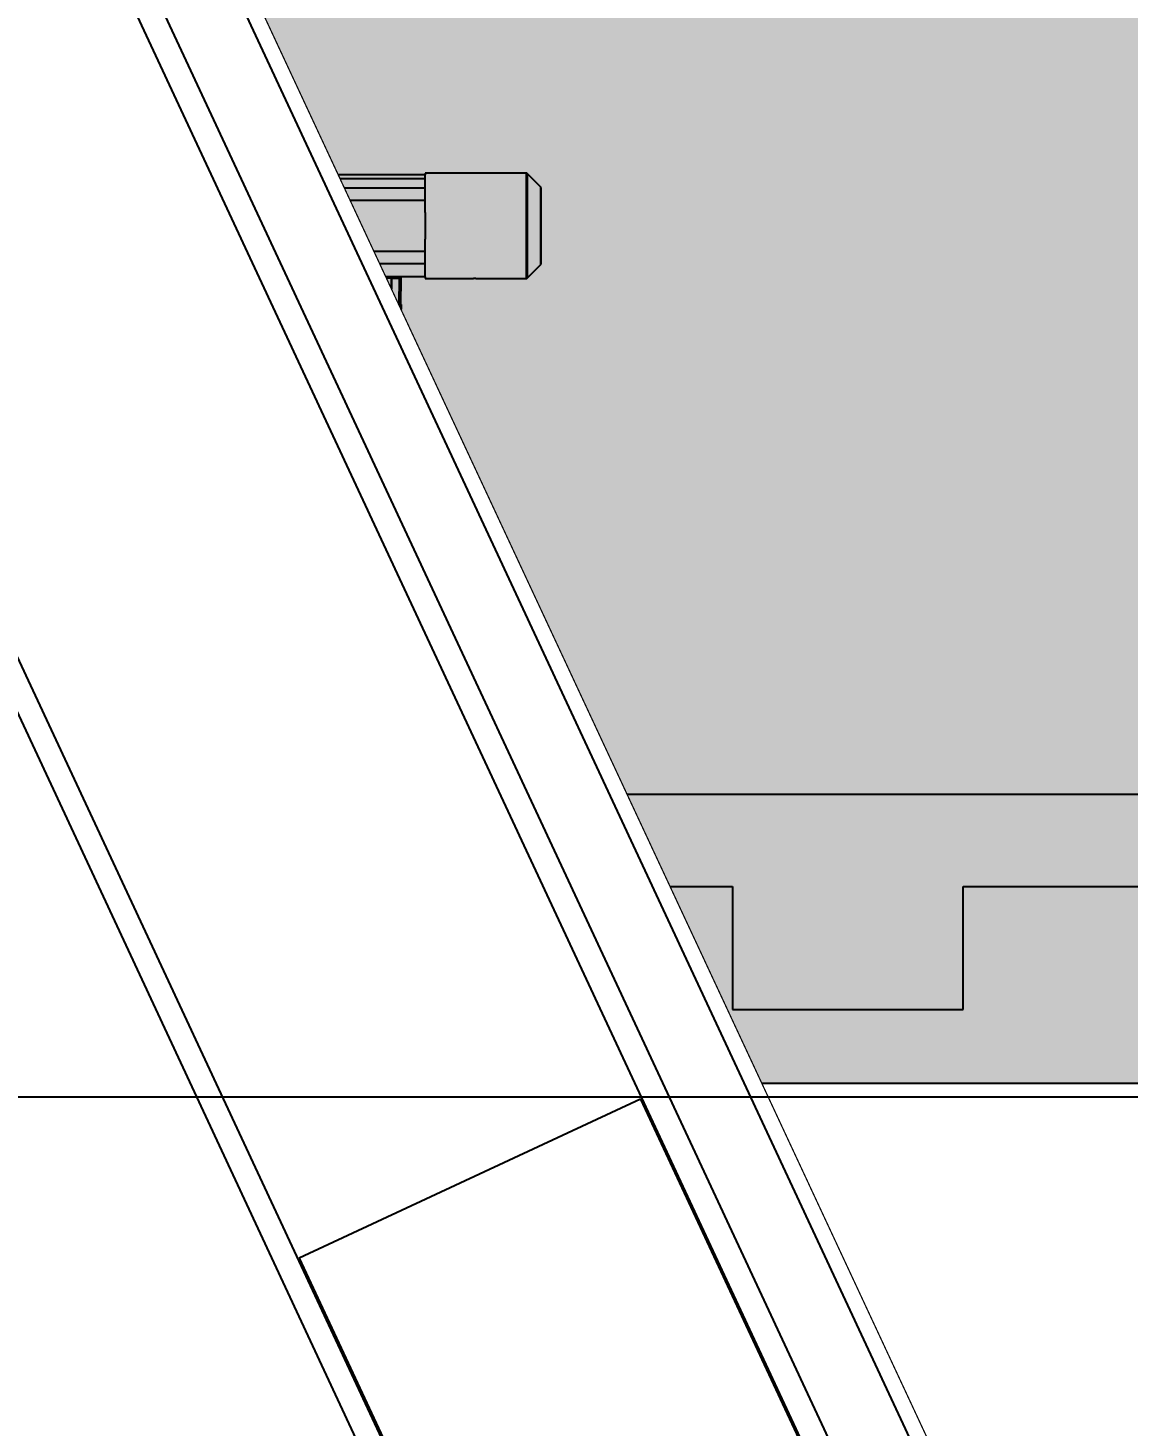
# Model space of a CAD drawing. Header units: millimetres. Extents: x 1600 to 11192, y 921 to 14160.
# Drawn here: x 3896.1 to 4039.3, y 1116.1 to 1298 of the extents above; entities that cross this region are included whole.
import ezdxf

# ---------------------------------------------------------------- set-up
doc = ezdxf.new("R2010")
doc.units = ezdxf.units.MM
doc.set_wipeout_variables(frame=1)
doc.linetypes.add('PHANTOM', pattern=[12.7, 6.35, -1.27, 1.27, -1.27, 1.27, -1.27])
for name, color, linetype, true_color in [('PK24-SYS-ROOM', 8, 'Continuous', 0x808080), ('PK24E-COMP-PALLET', 132, 'Continuous', 0x00b7c8), ('PK24E-HELPER', 253, 'PHANTOM', 0xa1a1a1), ('PK24E-SYS-LIFT', 31, 'Continuous', 0xffcc5a)]:
    doc.layers.add(name, color=color, linetype=linetype, true_color=true_color)
doc.layers.add('PK24E-DATA', color=7, linetype='Continuous')
doc.layers.add('PK24E-TTARROW', color=20, linetype='Continuous', lineweight=20, true_color=0xf54b32)
doc.styles.get("Standard").update_dxf_attribs({"font": 'arial.ttf'})

# ---------------------------------------------------------------- blocks, each defined once
blk = doc.blocks.new('ELIFTTT-CHASIS--TOP-COMP-PKE24')
at = {"layer": 'PK24E-SYS-LIFT'}
for p, q in [((108.63, 9), (114.95, 9)), ((114.75, 8.8), (108.64, 8.8)), ((114.4, 8.7), (108.65, 8.7)), ((112.38, 7.3), (108.76, 7.3)), ((114.6, -5.5), (114.6, 8.5)), ((114.75, -5.8), (114.75, 8.8)), ((114.95, 8), (114.75, 8)), ((114.95, 7.5), (114.75, 7.5)), ((114.95, 9), (114.95, 8)), ((114.95, 8), (114.95, 7.5)), ((115.6, 7.75), (114.95, 7.75)), ((115.6, 7.75), (115.6, 3.3)), ((118.2, 7.8), (117.1, 7.61)), ((117.1, 7.61), (117.1, -4.61)), ((119.1, 8.5), (118.2, 8.5)), ((118.2, 8.5), (118.2, -5.5)), ((119.1, 8.5), (119.1, 8.15)), ((119.1, 7.64), (119.1, 8.15)), ((131.2, 8.15), (119.1, 8.15)), ((119.1, 7.64), (119.1, 7.62)), ((119.1, 6.42), (119.1, 7.62)), ((131.2, 7.62), (119.1, 7.62)), ((144.33, 8.37), (131.2, 8.37)), ((131.2, 8.37), (131.2, 8.15)), ((131.2, 7.62), (131.2, 8.15)), ((131.2, 6.42), (131.2, 7.62)), ((144.33, 8.37), (144.33, 6.36)), ((146.2, 6.58), (144.47, 8.31)), ((144.47, 8.31), (144.47, 6.32)), ((113.01, 6.79), (112.59, 7.21)), ((113.1, -3.58), (113.1, 6.58)), ((115.45, 6), (114.75, 6)), ((115.45, 6), (115.45, -3)), ((117.1, 6.6), (115.6, 6.6)), ((119.1, 4.82), (119.1, 6.42)), ((131.2, 6.42), (119.1, 6.42)), ((131.2, 4.82), (131.2, 6.42)), ((144.33, 6.36), (144.33, -5.37)), ((144.47, 6.32), (144.47, -5.31)), ((146.2, 6.58), (146.2, 5.09)), ((146.26, -3.44), (146.26, 6.44)), ((146.26, 6.43), (146.26, -3.43)), ((146.3, -3.35), (146.3, 6.35)), ((119.1, 3.69), (119.1, 4.82)), ((131.2, 4.82), (119.1, 4.82)), ((119.1, 3.69), (119.1, -0.69)), ((131.2, 3.22), (131.2, 4.82)), ((146.2, 5.09), (146.2, -3.58)), ((115.6, 1.5), (115.6, 3.3)), ((115.8, 3.13), (115.6, 3.13)), ((115.8, -0.13), (115.8, 3.13)), ((131.2, 3.22), (131.2, -0.22)), ((115.6, -0.3), (115.6, 1.5)), ((115.6, -0.13), (115.8, -0.13)), ((115.6, -0.3), (115.6, -4.75)), ((119.1, -1.82), (119.1, -0.69)), ((119.1, -1.82), (119.1, -1.82)), ((131.2, -1.82), (119.1, -1.82)), ((119.1, -3.44), (119.1, -1.82)), ((131.2, -1.82), (131.2, -0.22)), ((131.2, -3.44), (131.2, -1.82)), ((114.75, -3), (115.45, -3)), ((115.6, -3.6), (117.1, -3.6)), ((119.1, -3.44), (119.1, -3.57)), ((131.2, -3.44), (119.1, -3.44)), ((119.1, -5.15), (119.1, -3.57)), ((131.2, -5.15), (131.2, -3.44)), ((144.47, -5.31), (146.2, -3.58)), ((108.92, -4.3), (112.38, -4.3)), ((112.59, -4.21), (113.01, -3.79)), ((114.95, -4.5), (114.75, -4.5)), ((114.95, -5), (114.75, -5)), ((114.95, -5), (114.95, -4.5)), ((114.95, -4.75), (115.6, -4.75)), ((114.95, -6), (114.95, -5)), ((117.1, -4.61), (118.2, -4.8)), ((119.1, -5.15), (119.1, -5.5)), ((131.2, -5.15), (119.1, -5.15)), ((119.5, -5.3), (119.5, -5.15)), ((119.7, -5.3), (119.5, -5.3)), ((119.53, -8.75), (119.5, -5.3)), ((119.7, -5.3), (119.7, -5.15)), ((119.72, -5.3), (119.7, -5.3)), ((119.72, -5.3), (120.15, -5.3)), ((119.73, -8.75), (119.72, -5.3)), ((126.81, -5.3), (120.15, -5.3)), ((120.15, -5.3), (120.15, -5.3)), ((120.15, -5.3), (120.2, -8.17)), ((120.15, -5.3), (120.2, -8.17)), ((126.76, -8.17), (126.81, -5.3)), ((126.81, -5.3), (126.76, -8.17)), ((126.81, -5.3), (126.81, -5.3)), ((126.81, -5.3), (127.84, -5.3)), ((127.83, -8.75), (127.84, -5.3)), ((127.86, -5.3), (127.84, -5.3)), ((127.86, -5.3), (127.86, -5.15)), ((128.06, -5.3), (127.86, -5.3)), ((128.03, -8.75), (128.06, -5.3)), ((128.06, -5.3), (128.06, -5.15)), ((131.2, -5.15), (131.2, -5.37)), ((131.2, -5.37), (137.47, -5.37)), ((137.79, -5.37), (144.33, -5.37)), ((108.83, -6), (114.95, -6)), ((108.85, -5.7), (114.4, -5.7)), ((114.75, -5.8), (108.85, -5.8)), ((118.2, -5.5), (119.1, -5.5)), ((121.68, -5.91), (120.76, -6.61)), ((121.68, -5.91), (120.76, -6.61)), ((120.76, -6.61), (120.76, -6.61)), ((120.76, -6.61), (120.91, -7.75)), ((121.68, -5.91), (121.68, -5.9)), ((122.75, -6.35), (121.68, -5.91)), ((122.75, -6.35), (121.68, -5.91)), ((122.9, -7.49), (122.75, -6.35)), ((122.75, -6.35), (122.75, -6.35)), ((122.9, -7.49), (122.75, -6.35)), ((123.93, -7.05), (123.93, -7.05)), ((123.94, -6.92), (124.42, -6.08)), ((124.42, -6.09), (123.94, -6.92)), ((123.94, -6.92), (123.94, -6.91)), ((123.94, -7.19), (124.42, -8.02)), ((124.42, -6.09), (124.42, -6.08)), ((124.65, -5.95), (125.61, -5.95)), ((124.65, -5.95), (124.65, -5.95)), ((125.61, -5.95), (124.65, -5.95)), ((125.61, -5.95), (125.61, -5.95)), ((125.84, -6.08), (126.32, -6.92)), ((125.84, -6.09), (125.84, -6.08)), ((126.32, -6.92), (125.84, -6.09)), ((125.84, -8.02), (126.32, -7.19)), ((126.32, -6.92), (126.32, -6.91)), ((126.33, -7.05), (126.33, -7.05)), ((119.48, -8.75), (119.49, -9.33)), ((119.71, -8.75), (119.48, -8.75)), ((119.71, -8.75), (119.71, -9.29)), ((119.71, -8.75), (127.85, -8.75)), ((120.2, -8.17), (120.2, -8.17)), ((120.2, -8.75), (120.2, -8.17)), ((120.2, -8.75), (120.2, -8.17)), ((120.2, -8.75), (120.2, -8.17)), ((120.91, -7.75), (121.98, -8.2)), ((121.98, -8.2), (122.9, -7.49)), ((122.9, -7.49), (122.9, -7.49)), ((124.65, -8.15), (125.61, -8.15)), ((126.76, -8.17), (126.76, -8.17)), ((126.76, -8.17), (126.76, -8.17)), ((126.76, -8.75), (126.76, -8.17)), ((126.76, -8.75), (126.76, -8.17)), ((126.76, -8.17), (126.76, -8.75)), ((127.85, -8.75), (127.85, -9.29)), ((128.08, -8.75), (127.85, -8.75)), ((128.08, -8.75), (128.07, -9.33)), ((119.49, -9.5), (119.59, -9.5)), ((119.49, -9.5), (119.5, -9.68)), ((119.5, -9.68), (119.5, -9.75)), ((119.5, -9.68), (128.06, -9.68)), ((119.5, -9.75), (119.5, -9.8)), ((119.5, -9.75), (128.06, -9.75)), ((119.5, -9.8), (128.06, -9.8)), ((119.59, -9.5), (127.97, -9.5)), ((127.97, -9.5), (119.59, -9.5)), ((119.59, -9.5), (119.59, -9.5)), ((119.71, -9.29), (127.85, -9.29)), ((127.97, -9.5), (128.07, -9.5)), ((127.97, -9.5), (127.97, -9.5)), ((128.07, -9.5), (128.06, -9.68)), ((128.06, -9.68), (128.06, -9.75)), ((128.06, -9.75), (128.06, -9.8)), ((249.75, -72.5), (81.39, -72.5)), ((68.85, -84.5), (171.2, -84.5)), ((171.2, -84.5), (171.2, -100.5)), ((201.2, -100.5), (201.2, -84.5)), ((201.2, -84.5), (249.75, -84.5)), ((171.2, -100.5), (201.2, -100.5))]:
    blk.add_line(p, q, dxfattribs=at)
at = {"layer": 'PK24E-SYS-LIFT', "flags": 128}
for points in [[(119.49, -9.5), (119.49, -9.42), (119.49, -9.33)], [(128.07, -9.5), (128.07, -9.42), (128.07, -9.33)]]:
    blk.add_lwpolyline(points, dxfattribs=at)
at = {"layer": 'PK24E-SYS-LIFT'}
blk.add_circle((0, 0), 109, dxfattribs=at)
for centre, radius, start, end in [((112.38, 7), 0.3, 45, 90), ((114.4, 8.5), 0.2, 0, 90), ((144.33, 8.17), 0.2, 45, 90), ((112.8, 6.58), 0.3, 0, 45), ((146.06, 6.44), 0.2, 0, 45), ((146.19, 6.35), 0.11, 0, 50.4877), ((115.4, 3.3), 0.2, 0, 75.5225), ((115.4, -0.3), 0.2, 284.4775, 0), ((112.8, -3.58), 0.3, 315, 0), ((146.06, -3.44), 0.2, 315, 0), ((146.19, -3.35), 0.11, 309.5123, 0), ((112.38, -4), 0.3, 270, 315), ((137.63, -12.31), 6.94, 88.6726, 91.3112), ((144.33, -5.17), 0.2, 270, 315), ((114.4, -5.5), 0.2, 270, 0), ((119.56, -9.5), 0.0322, 1.5298, 3.1054), ((127.94, -9.5), 0.0274, 357.5302, 359.3787)]:
    blk.add_arc(centre, radius, start, end, dxfattribs=at)
for centre, major_axis, ratio, start_param, end_param in [((125.13, -7.05), (1.2, 0), 0.999924, 3.029132, 3.254054), ((125.13, -7.05), (1.2, 0), 0.999924, 1.981934, 2.206856), ((125.13, -7.05), (1.2, 0), 0.999924, 0.934737, 1.159658), ((125.13, -7.05), (1.2, 0), 0.999924, 6.170724, 6.395646), ((125.13, -7.05), (1.2, 0), 0.999924, 4.076329, 4.301251), ((125.13, -7.05), (1.2, 0), 0.999924, 5.123527, 5.348449), ((114.79, 16.33), (18.71, -18.48), 0.975618, 5.661152, 5.669909), ((132.77, 16.33), (18.71, 18.48), 0.975618, 3.754869, 3.763626)]:
    blk.add_ellipse(centre, major_axis=major_axis, ratio=ratio, start_param=start_param, end_param=end_param, dxfattribs=at)
for points, knots in [([(120.2, -8.17), (120.2, -8.17), (120.2, -8.17), (120.2, -8.17), (120.2, -8.17), (120.2, -8.17), (120.2, -8.17)], [0, 0, 0, 0, 0.043511, 0.220779, 0.610768, 1, 1, 1, 1]), ([(119.59, -9.5), (119.59, -9.5), (119.59, -9.5), (119.59, -9.5), (119.59, -9.5)], [0, 0, 0, 0, 0.942376, 1, 1, 1, 1]), ([(127.97, -9.5), (127.97, -9.5), (127.97, -9.5), (127.97, -9.5), (127.97, -9.5)], [0, 0, 0, 0, 0.058671, 1, 1, 1, 1])]:
    blk.add_open_spline(points, degree=3, knots=knots, dxfattribs=at)
blk = doc.blocks.new('ELIFTTT-TT--TOP-COMP-PKE24')
at = {"layer": 'PK24E-SYS-LIFT'}
for p, q in [((87.6, 74.5), (87.6, -74.5)), ((220.5, -74.5), (220.5, 74.5)), ((98.42, 7.96), (96.92, 7.8)), ((96.92, 7.8), (96.92, 7.7)), ((96.92, 7.7), (96.92, 7.29)), ((96.92, 7.29), (96.92, 6.04)), ((98.42, 5.5), (98.42, 8.05)), ((98.42, 8.05), (111.02, 8.05)), ((98.52, 8.79), (98.52, 8.05)), ((98.82, 8.79), (98.52, 8.79)), ((98.82, 8.05), (98.82, 8.79)), ((98.82, 8.79), (110.62, 8.79)), ((110.62, 8.79), (110.62, 8.05)), ((110.92, 8.79), (110.62, 8.79)), ((110.92, 8.05), (110.92, 8.79)), ((111.02, 6.75), (111.02, 8.05)), ((96.92, 5.5), (96.62, 5.5)), ((96.62, 5.5), (96.62, 0)), ((96.92, 6.04), (96.92, 4.93)), ((98.42, -11.5), (98.42, 5.5)), ((111.32, 6.75), (99.67, 6.75)), ((111.32, 4.25), (111.32, 6.75)), ((112.82, 6.1), (111.32, 6.1)), ((112.82, 0), (112.82, 6.1)), ((96.92, 4.93), (96.92, 2.77)), ((99.67, 4.25), (111.32, 4.25)), ((104.72, -10.25), (104.72, 4.25)), ((105.72, -10.25), (105.72, 4.25)), ((111.02, -10.25), (111.02, 4.25)), ((96.42, 2.25), (87.6, 2.25)), ((96.62, 2.75), (96.52, 2.75)), ((96.52, 2.75), (96.52, -2.75)), ((96.92, 2.77), (96.92, 1.25)), ((112.92, 2.75), (112.82, 2.75)), ((112.92, -2.75), (112.92, 2.75)), ((220, 2.25), (113.02, 2.25)), ((220, 2.25), (220, -2.25)), ((96.62, 0), (96.62, -5.5)), ((96.92, 1.25), (96.92, 0)), ((96.92, 0), (96.92, -1.25)), ((112.82, -6.1), (112.82, 0)), ((96.92, -1.25), (96.92, -2.77)), ((87.6, -2.25), (96.42, -2.25)), ((96.52, -2.75), (96.62, -2.75)), ((96.92, -2.77), (96.92, -4.29)), ((112.82, -2.75), (112.92, -2.75)), ((113.02, -2.25), (220, -2.25)), ((96.92, -4.29), (98.42, -4.37)), ((96.92, -5.04), (96.92, -4.29)), ((96.92, -7.96), (96.92, -5.04)), ((97.52, -5.07), (96.92, -5.04)), ((97.52, -5.93), (97.52, -5.07)), ((117.72, -5.1), (116.42, -5.1)), ((116.42, -24.3), (116.42, -5.1)), ((117.72, -5.1), (137.72, -5.1)), ((117.72, -5.1), (117.72, -5.87)), ((153.04, -5.05), (137.72, -5.05)), ((137.72, -5.05), (137.72, -5.1)), ((137.72, -5.82), (137.72, -5.1)), ((155.72, -7.73), (153.04, -5.05)), ((153.04, -24.35), (153.04, -5.05)), ((96.62, -5.5), (96.92, -5.5)), ((97.52, -7.65), (97.52, -5.93)), ((111.02, -6.1), (112.82, -6.1)), ((112.52, -6.7), (111.02, -6.7)), ((112.52, -22.7), (112.52, -6.7)), ((116.42, -6.41), (114.62, -6.41)), ((114.62, -6.41), (114.62, -7.49)), ((114.62, -22.99), (114.62, -6.41)), ((117.72, -6.6), (117.72, -5.87)), ((117.72, -6.6), (137.72, -6.6)), ((117.72, -9.47), (117.72, -6.6)), ((137.72, -5.82), (137.72, -6.6)), ((137.72, -9.38), (137.72, -6.6)), ((96.92, -7.96), (97.52, -8.02)), ((98.42, -7.59), (97.52, -7.65)), ((114.62, -7.49), (112.52, -7.49)), ((114.62, -14.7), (114.62, -7.49)), ((155.72, -21.67), (155.72, -7.73)), ((111.32, -10.25), (99.67, -10.25)), ((111.32, -10.25), (111.32, -12.75)), ((117.72, -10.92), (117.72, -9.47)), ((137.72, -9.38), (137.72, -10.92)), ((98.42, -13.65), (98.42, -11.5)), ((137.72, -10.92), (117.72, -10.92)), ((117.72, -10.92), (117.72, -14.7)), ((137.72, -13.72), (137.72, -10.92)), ((97.52, -13.45), (98.42, -13.54)), ((98.42, -13.65), (98.42, -14.92)), ((104.72, -15.45), (98.42, -13.65)), ((99.67, -12.75), (111.32, -12.75)), ((104.72, -14.4), (104.72, -12.75)), ((104.72, -14.4), (105.72, -14.4)), ((104.72, -22.75), (104.72, -14.4)), ((105.72, -14.4), (105.72, -12.75)), ((105.72, -22.75), (105.72, -14.4)), ((105.72, -14.4), (111.02, -14.4)), ((111.02, -14.4), (111.02, -12.75)), ((111.02, -22.55), (111.02, -14.4)), ((137.72, -13.72), (137.72, -15.68)), ((98.42, -15.5), (98.42, -14.92)), ((98.42, -15.5), (98.62, -15.55)), ((98.62, -15.55), (104.72, -17.18)), ((98.62, -19.04), (98.62, -15.55)), ((114.62, -21.91), (114.62, -14.7)), ((117.72, -14.7), (117.72, -18.48)), ((137.72, -18.48), (137.72, -15.68)), ((98.62, -20.56), (98.62, -19.04)), ((117.72, -18.48), (137.72, -18.48)), ((117.72, -19.93), (117.72, -18.48)), ((117.72, -21.45), (117.72, -19.93)), ((137.72, -18.48), (137.72, -20.02)), ((98.62, -20.77), (98.62, -20.56)), ((117.72, -22.3), (117.72, -21.45)), ((137.72, -21.45), (117.72, -21.45)), ((137.72, -21.45), (137.72, -20.02)), ((137.72, -21.45), (137.72, -22.37)), ((153.04, -24.35), (155.72, -21.67)), ((99.72, -21.96), (104.72, -22.4)), ((104.72, -22.95), (104.72, -22.75)), ((104.72, -22.75), (105.72, -22.75)), ((104.72, -22.95), (105.72, -22.95)), ((105.72, -22.55), (111.02, -22.55)), ((105.72, -22.75), (111.02, -22.75)), ((105.72, -22.95), (105.72, -22.75)), ((111.02, -22.75), (111.02, -22.55)), ((111.02, -22.7), (112.52, -22.7)), ((112.52, -21.91), (114.62, -21.91)), ((114.62, -21.91), (114.62, -22.99)), ((114.62, -22.99), (116.42, -22.99)), ((117.72, -22.3), (117.72, -24.3)), ((137.72, -24.3), (137.72, -22.37)), ((116.42, -24.3), (117.72, -24.3)), ((137.72, -24.3), (117.72, -24.3)), ((118.31, -29.45), (118.31, -24.3)), ((118.61, -29.45), (118.61, -24.3)), ((129.61, -29.45), (129.61, -24.3)), ((129.91, -29.45), (129.91, -24.3)), ((137.72, -24.3), (137.72, -24.35)), ((137.72, -24.35), (148.38, -24.35)), ((148.87, -24.35), (148.38, -24.35)), ((148.87, -24.35), (153.04, -24.35)), ((118.61, -29.45), (118.31, -29.45)), ((129.61, -29.45), (118.61, -29.45)), ((129.91, -29.45), (129.61, -29.45)), ((87.6, -74.5), (220.5, -74.5)), ((230.5, -84.5), (-230.5, -84.5)), ((196.75, -84.5), (196.75, -89.5)), ((204.25, -89.5), (204.25, -84.5)), ((211.75, -84.5), (211.75, -89.5)), ((219.25, -89.5), (219.25, -84.5)), ((204.25, -89.5), (196.75, -89.5)), ((215.5, -89.5), (211.75, -89.5)), ((219.25, -89.5), (215.5, -89.5))]:
    blk.add_line(p, q, dxfattribs=at)
blk.add_circle((100.47, -19.8), 2, dxfattribs=at)
for centre, radius, start, end in [((0, 0), 109, 4.6242, 36.518), ((99.67, 5.5), 1.25, 90, 180), ((99.67, 5.5), 1.25, 180, 270), ((99.77, 5.5), 0.6, 0, 180), ((99.77, 5.5), 0.6, 180, 0), ((109.97, 5.5), 0.6, 0, 180), ((109.97, 5.5), 0.6, 180, 0), ((96.52, 2.65), 0.1, 90, 180), ((112.92, 2.65), 0.1, 0, 90), ((96.52, -2.65), 0.1, 180, 270), ((112.92, -2.65), 0.1, 270, 0), ((99.67, -11.5), 1.25, 90, 180), ((99.77, -11.5), 0.6, 0, 180), ((109.97, -11.5), 0.6, 0, 180), ((99.67, -11.5), 1.25, 180, 270), ((99.77, -11.5), 0.6, 180, 0), ((109.97, -11.5), 0.6, 180, 0), ((100.47, -19.8), 2, 202.3316, 157.6684), ((100.47, -19.8), 2, 157.6684, 202.3316), ((99.82, -20.77), 1.2, 180, 265), ((0, 0), 109, 323.482, 347.9529)]:
    blk.add_arc(centre, radius, start, end, dxfattribs=at)
for points, knots in [([(96.42, 0), (96.42, 0.17), (96.42, 0.52), (96.42, 1.02), (96.42, 1.48), (96.42, 1.89), (96.42, 2.22), (96.42, 2.46), (96.42, 2.62), (96.42, 2.64), (96.42, 2.65)], [0, 0, 0, 0, 0.125, 0.25, 0.375, 0.5, 0.625, 0.75, 0.875, 1, 1, 1, 1]), ([(113.02, -2.65), (113.02, -2.64), (113.02, -2.62), (113.02, -2.46), (113.02, -2.22), (113.02, -1.89), (113.02, -1.48), (113.02, -1.02), (113.02, -0.52), (113.02, 0), (113.02, 0.52), (113.02, 1.02), (113.02, 1.48), (113.02, 1.89), (113.02, 2.22), (113.02, 2.46), (113.02, 2.62), (113.02, 2.64), (113.02, 2.65)], [0, 0, 0, 0, 0.0625, 0.125, 0.1875, 0.25, 0.3125, 0.375, 0.4375, 0.5, 0.5625, 0.625, 0.6875, 0.75, 0.8125, 0.875, 0.9375, 1, 1, 1, 1]), ([(96.42, -2.65), (96.42, -2.64), (96.42, -2.62), (96.42, -2.46), (96.42, -2.22), (96.42, -1.89), (96.42, -1.48), (96.42, -1.02), (96.42, -0.52), (96.42, -0.17), (96.42, 0)], [0, 0, 0, 0, 0.125, 0.25, 0.375, 0.5, 0.625, 0.75, 0.875, 1, 1, 1, 1]), ([(97.52, -7.65), (97.52, -7.81), (97.52, -8.13), (97.52, -8.66), (97.52, -9.21), (97.52, -9.6), (97.52, -9.79)], [0, 0, 0, 0, 0.25, 0.5, 0.75, 1, 1, 1, 1]), ([(97.52, -9.79), (97.52, -9.96), (97.52, -10.31), (97.52, -10.82), (97.52, -11.3), (97.52, -11.76), (97.52, -12.18), (97.52, -12.55), (97.52, -12.87), (97.52, -13.12), (97.52, -13.31), (97.52, -13.41), (97.52, -13.46), (97.52, -13.45), (97.52, -13.45)], [0, 0, 0, 0, 0.09042, 0.180841, 0.271261, 0.361682, 0.452102, 0.542523, 0.632943, 0.723363, 0.813784, 0.904205, 0.994625, 1, 1, 1, 1]), ([(148.38, -24.35), (148.39, -24.35), (148.39, -24.35), (148.43, -24.35), (148.49, -24.35), (148.57, -24.35), (148.65, -24.35), (148.73, -24.35), (148.8, -24.35), (148.85, -24.35), (148.86, -24.35), (148.87, -24.35), (148.87, -24.35)], [0, 0, 0, 0, 0.106795, 0.213596, 0.320503, 0.427754, 0.535474, 0.643625, 0.75192, 0.859858, 0.967037, 1, 1, 1, 1])]:
    blk.add_open_spline(points, degree=3, knots=knots, dxfattribs=at)
blk = doc.blocks.new('*U23')
at = {"layer": 'PK24E-COMP-PALLET'}
for p, q in [((249.45, -44.65), (-249.45, -44.65)), ((249.45, -47.67), (-249.45, -47.67)), ((-168.92, -47.89), (-249.45, -47.89)), ((-168.92, -96.89), (-168.92, -47.89)), ((168.92, -96.89), (168.92, -47.89)), ((249.45, -47.89), (168.92, -47.89)), ((-168.92, -96.89), (-249.45, -96.89)), ((249.45, -97.11), (-249.45, -97.11)), ((249.45, -96.89), (168.92, -96.89)), ((249.45, -100.42), (-249.45, -100.42)), ((262.27, -110), (-262.27, -110))]:
    blk.add_line(p, q, dxfattribs=at)
blk = doc.blocks.new('TTARROW---TOP-DECOR-PK24')
at = {"layer": 'PK24E-TTARROW'}
blk.add_lwpolyline([(0, 90), (0, 80), (-32.49, 89.27), (0, 110), (0, 100, -0.763437), (50.85, -86.11), (61.06, -72.77), (52.06, -73.42, 0.73095)], format="xyb", close=True, dxfattribs=at)
blk = doc.blocks.new('ELIFTTT---TOP-SYS-PKE24')
for name in ['ELIFTTT-CHASIS--TOP-COMP-PKE24', '*U23', 'TTARROW---TOP-DECOR-PK24', 'ELIFTTT-TT--TOP-COMP-PKE24']:
    blk.add_blockref(name, (0, 0))
at = {"layer": 'PK24E-DATA'}
for tag, p in [('COMP_TYPE', (3.47, 12.51)), ('LAYOUT_ID', (3.47, 2.51)), ('SYSTEM_ID', (3.47, -7.49)), ('CARRIER_ID', (3.47, -17.49)), ('CON_CARS', (3.47, -27.49))]:
    blk.add_attdef(tag, p, '', height=5, dxfattribs=at)
blk = doc.blocks.new('*U26')
blk.add_wipeout([(111.88, -110.14), (287, -110.14), (287, 109.86), (111.88, 109.86)]).dxf.layer = 'PK24-SYS-ROOM'
at = {"layer": 'PK24-SYS-ROOM'}
h = blk.add_hatch(dxfattribs=at)
h.set_pattern_fill('ANGLE', color=256)
h.set_pattern_definition([(0, (0, 0), (0, 6.985), [5.08, -1.905]), (90, (0, 0), (-6.985, 4e-16), [5.08, -1.905])])
h.paths.add_polyline_path([(289.01, -110.14), (-289.25, -110.14), (-289.25, 109.86), (289.01, 109.86)])
for points in [[(-212.92, 191.59), (-202.15, 203.1), (-25.65, 285.4), (-9.9, 286.25), (212.92, -191.59), (202.15, -203.1), (25.65, -285.4), (9.9, -286.25)], [(289.01, -110.14), (-289.25, -110.14), (-289.25, 109.86), (289.01, 109.86)]]:
    blk.add_lwpolyline(points, close=True, dxfattribs=at)
blk.add_lwpolyline([(-210.53, 191.21), (-200.95, 201.45), (-25.15, 283.43), (-11.14, 284.18), (210.53, -191.21), (200.95, -201.45), (25.15, -283.43), (11.14, -284.18), (-210.53, 191.21)], dxfattribs=at)
blk.add_blockref('ELIFTTT-CHASIS--TOP-COMP-PKE24', (0, 0), dxfattribs=at)
blk.add_wipeout([(-212.92, 191.59), (-202.15, 203.1), (-25.65, 285.4), (-9.9, 286.25), (212.92, -191.59), (202.15, -203.1), (25.65, -285.4), (9.9, -286.25)]).dxf.layer = 'PK24-SYS-ROOM'
blk.add_lwpolyline([(-274.25, -111.86), (274.01, -111.86), (274.01, -154.5), (311, -154.5), (311, -252.11), (311, -349.72), (-294, -349.72), (-294, -252.11), (-294, -154.5), (-274.25, -154.5)], close=True, dxfattribs=at)
at = {"layer": 'PK24E-HELPER'}
blk.add_circle((-0.12, -0.14), 284.63, dxfattribs=at)
at = {"layer": 'PK24-SYS-ROOM', "rotation": 115}
blk.add_blockref('*U23', (0, 0), dxfattribs=at)
at = {"layer": 'PK24E-DATA'}
for tag, p in [('COMP_TYPE', (-1.32, 32.97)), ('ROOM_TYPE', (-1.32, 22.97)), ('SYSTEM_ID', (-1.32, 12.97)), ('CARRIER_ID', (-1.32, 2.97)), ('LAYOUT_ID', (-1.32, -7.03)), ('DOOR_COUNT', (-1.32, -17.03)), ('DOOR1_ANGLE', (-1.32, -27.03))]:
    blk.add_attdef(tag, p, '', height=5, dxfattribs=at)
at = {"layer": 'PK24E-DATA', "flags": 8}
blk.add_attdef('DOOR2_ANGLE', (-1.32, -37.03), '', height=5, dxfattribs=at)

msp = doc.modelspace()

# ---------------------------------------------------------------- block references
ref = msp.add_blockref('ELIFTTT---TOP-SYS-PKE24', (3816.62, 1270.78))
ref.add_attrib('COMP_TYPE', 'ELIFTTT---TOP-SYS-PKE24', (3820.08, 1283.29), dxfattribs={"layer": 'PK24E-DATA', "height": 5})

# ---------------------------------------------------------------- next in the draw order: block references
msp.add_blockref('*U26', (3816.62, 1270.78))

doc.saveas('drawing.dxf')
